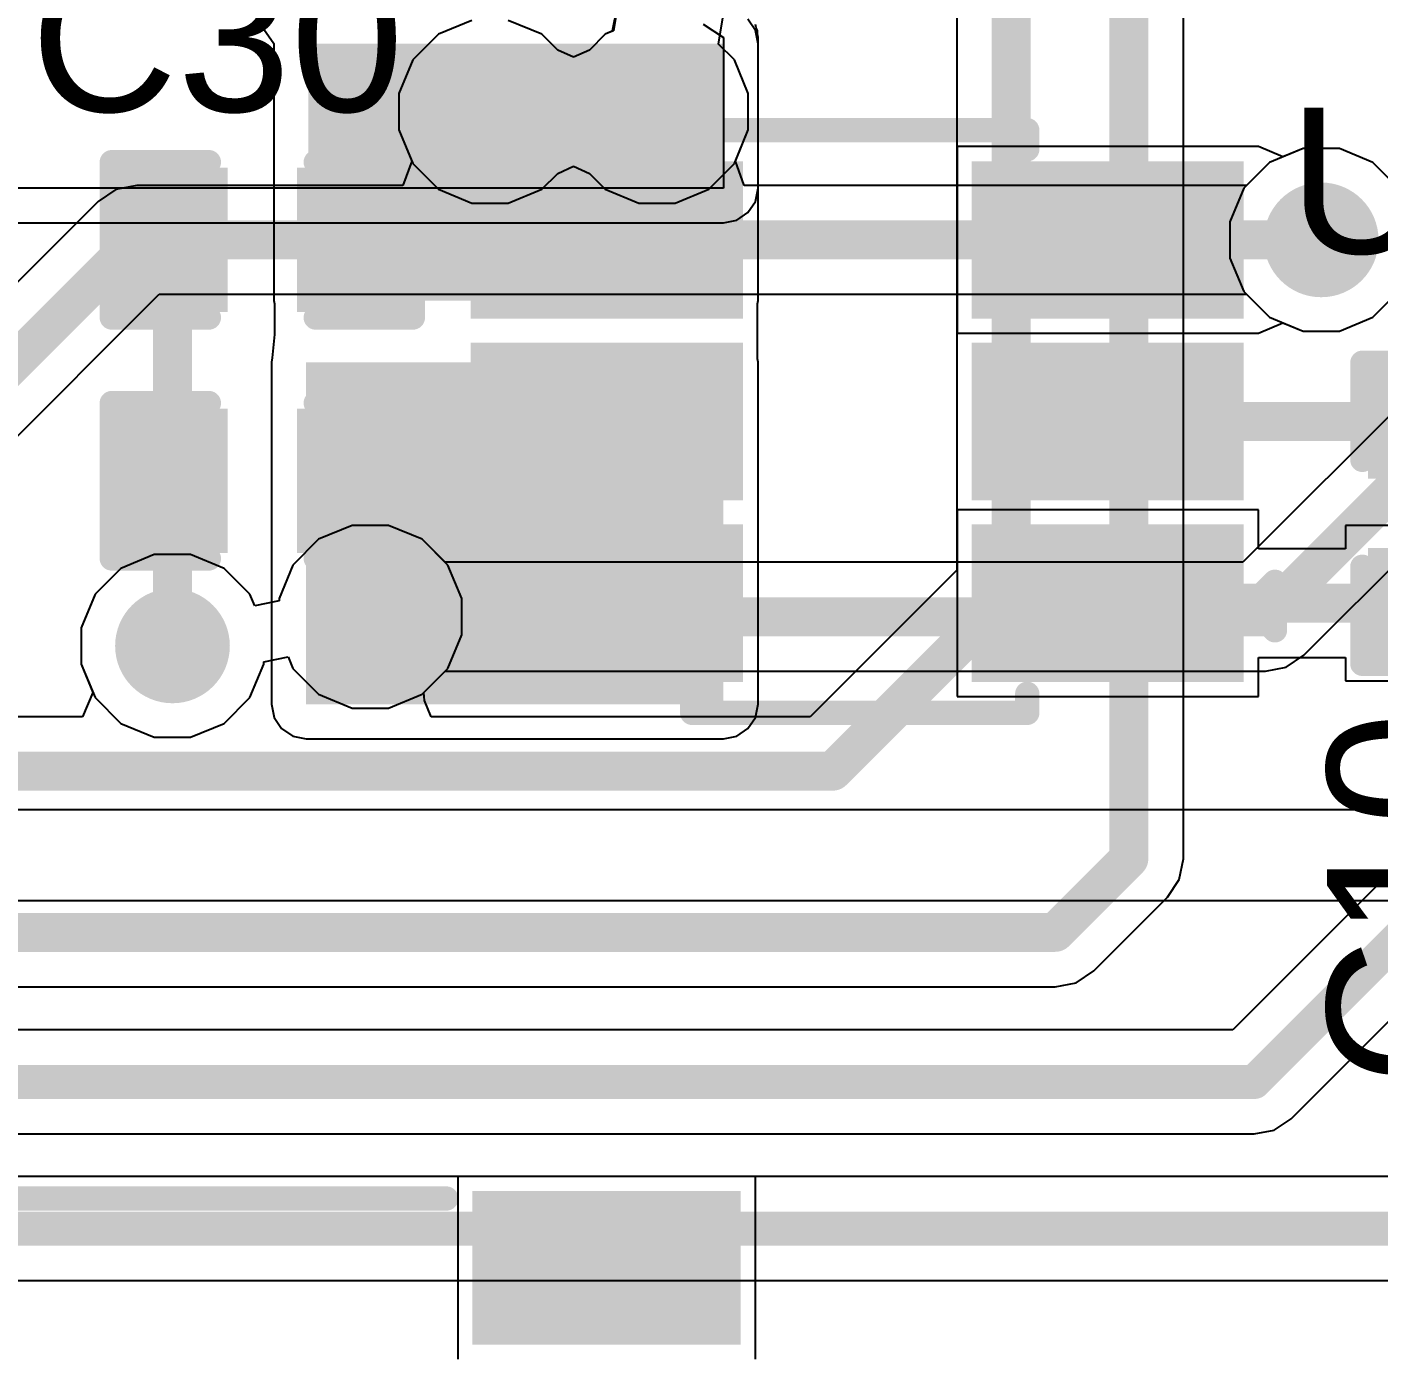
# Model space of a CAD drawing. Header units: inches. Extents: x -3 to 128, y -12 to 41.
# Drawn here: x 114.1 to 121.17, y 12.37 to 19.3 of the extents above; entities that cross this region are included whole.
import ezdxf

# ---------------------------------------------------------------- set-up
doc = ezdxf.new("R2010")
doc.units = ezdxf.units.IN
for name, color, linetype in [('Bottom Layer', 5, 'Continuous'), ('Layer 1', 16, 'Continuous'), ('Layer 2', 76, 'Continuous'), ('Top Layer', 1, 'Continuous'), ('Top Overlay', 2, 'Continuous'), ('Top Paste', 8, 'Continuous'), ('Top Solder', 216, 'Continuous'), ('Via Holes', 16, 'Continuous')]:
    doc.layers.add(name, color=color, linetype=linetype)
doc.styles.add('Arial', font='', dxfattribs={"height": 0.2})
doc.styles.get('Arial').set_extended_font_data('Arial')

msp = doc.modelspace()

# ---------------------------------------------------------------- hatches: boundary and pattern name
at = {"layer": 'Bottom Layer'}
h = msp.add_hatch(color=5, dxfattribs=at)
edge = h.paths.add_edge_path()
edge.add_arc((116.5259, 18.8587), 0.3, 0, 360)
h = msp.add_hatch(color=5, dxfattribs=at)
edge = h.paths.add_edge_path()
edge.add_arc((117.3981, 18.8587), 0.3, 0, 360)
h = msp.add_hatch(color=5, dxfattribs=at)
edge = h.paths.add_edge_path()
edge.add_arc((120.8721, 18.1883), 0.3, 0, 360)
h = msp.add_hatch(color=5, dxfattribs=at)
edge = h.paths.add_edge_path()
edge.add_arc((115.8995, 16.2171), 0.3, 0, 360)
h = msp.add_hatch(color=5, dxfattribs=at)
edge = h.paths.add_edge_path()
edge.add_arc((114.8645, 16.0647), 0.3, 0, 360)
at = {"layer": 'Layer 1'}
h = msp.add_hatch(color=16, dxfattribs=at)
edge = h.paths.add_edge_path()
edge.add_arc((116.5259, 18.8587), 0.3, 0, 360)
h = msp.add_hatch(color=16, dxfattribs=at)
edge = h.paths.add_edge_path()
edge.add_arc((117.3981, 18.8587), 0.3, 0, 360)
h = msp.add_hatch(color=16, dxfattribs=at)
edge = h.paths.add_edge_path()
edge.add_arc((120.8721, 18.1883), 0.3, 0, 360)
h = msp.add_hatch(color=16, dxfattribs=at)
edge = h.paths.add_edge_path()
edge.add_arc((115.8995, 16.2171), 0.3, 0, 360)
h = msp.add_hatch(color=16, dxfattribs=at)
edge = h.paths.add_edge_path()
edge.add_arc((114.8645, 16.0647), 0.3, 0, 360)
at = {"layer": 'Layer 2'}
h = msp.add_hatch(color=76, dxfattribs=at)
edge = h.paths.add_edge_path()
edge.add_arc((116.5259, 18.8587), 0.3, 0, 360)
h = msp.add_hatch(color=76, dxfattribs=at)
edge = h.paths.add_edge_path()
edge.add_arc((117.3981, 18.8587), 0.3, 0, 360)
h = msp.add_hatch(color=76, dxfattribs=at)
edge = h.paths.add_edge_path()
edge.add_arc((120.8721, 18.1883), 0.3, 0, 360)
h = msp.add_hatch(color=76, dxfattribs=at)
edge = h.paths.add_edge_path()
edge.add_arc((115.8995, 16.2171), 0.3, 0, 360)
h = msp.add_hatch(color=76, dxfattribs=at)
edge = h.paths.add_edge_path()
edge.add_arc((114.8645, 16.0647), 0.3, 0, 360)
at = {"layer": 'Top Layer'}
for points in [[(115.5757, 17.8708), (117.7459, 17.8708), (117.7459, 19.2143), (115.5757, 19.2143)], [(114.6359, 17.8708), (114.6359, 18.5058), (115.0931, 18.5058), (115.0931, 17.8708)], [(115.5757, 17.8708), (115.5757, 18.5058), (116.0329, 18.5058), (116.0329, 17.8708)], [(117.7459, 17.8783), (116.5259, 17.8783), (116.5259, 18.4983), (117.7459, 18.4983)], [(120.3659, 17.8783), (119.1459, 17.8783), (119.1459, 18.4983), (120.3659, 18.4983)], [(115.563, 15.7599), (117.7459, 15.7599), (117.7459, 17.5483), (115.563, 17.5483)], [(117.7459, 16.9283), (116.5259, 16.9283), (116.5259, 17.5483), (117.7459, 17.5483)], [(120.3659, 16.9283), (119.1459, 16.9283), (119.1459, 17.5483), (120.3659, 17.5483)], [(114.6359, 16.6108), (114.6359, 17.2458), (115.0931, 17.2458), (115.0931, 16.6108)], [(115.5757, 16.6108), (115.5757, 17.2458), (116.0329, 17.2458), (116.0329, 16.6108)], [(117.7459, 15.9783), (116.5259, 15.9783), (116.5259, 16.5983), (117.7459, 16.5983)], [(120.3659, 15.9783), (119.1459, 15.9783), (119.1459, 16.5983), (120.3659, 16.5983)], [(116.5351, 13.1115), (117.7351, 13.1115), (117.7351, 12.5115), (116.5351, 12.5115)]]:
    msp.add_hatch(color=1, dxfattribs=at).paths.add_polyline_path(points)
h = msp.add_hatch(color=1, dxfattribs=at)
edge = h.paths.add_edge_path()
edge.add_arc((116.5259, 18.8587), 0.3, 0, 360)
h = msp.add_hatch(color=1, dxfattribs=at)
edge = h.paths.add_edge_path()
edge.add_arc((117.3981, 18.8587), 0.3, 0, 360)
h = msp.add_hatch(color=1, dxfattribs=at)
edge = h.paths.add_edge_path()
edge.add_arc((120.8721, 18.1883), 0.3, 0, 360)
h = msp.add_hatch(color=1, dxfattribs=at)
edge = h.paths.add_edge_path()
edge.add_arc((115.8995, 16.2171), 0.3, 0, 360)
h = msp.add_hatch(color=1, dxfattribs=at)
edge = h.paths.add_edge_path()
edge.add_arc((114.8645, 16.0647), 0.3, 0, 360)
at = {"layer": 'Top Paste'}
for points in [[(114.6359, 17.8708), (114.6359, 18.5058), (115.0931, 18.5058), (115.0931, 17.8708)], [(115.5757, 17.8708), (115.5757, 18.5058), (116.0329, 18.5058), (116.0329, 17.8708)], [(117.7459, 17.8783), (116.5259, 17.8783), (116.5259, 18.4983), (117.7459, 18.4983)], [(120.3659, 17.8783), (119.1459, 17.8783), (119.1459, 18.4983), (120.3659, 18.4983)], [(117.7459, 16.9283), (116.5259, 16.9283), (116.5259, 17.5483), (117.7459, 17.5483)], [(120.3659, 16.9283), (119.1459, 16.9283), (119.1459, 17.5483), (120.3659, 17.5483)], [(114.6359, 16.6108), (114.6359, 17.2458), (115.0931, 17.2458), (115.0931, 16.6108)], [(115.5757, 16.6108), (115.5757, 17.2458), (116.0329, 17.2458), (116.0329, 16.6108)], [(117.7459, 15.9783), (116.5259, 15.9783), (116.5259, 16.5983), (117.7459, 16.5983)], [(120.3659, 15.9783), (119.1459, 15.9783), (119.1459, 16.5983), (120.3659, 16.5983)], [(116.5351, 13.1115), (117.7351, 13.1115), (117.7351, 12.5115), (116.5351, 12.5115)]]:
    msp.add_hatch(color=8, dxfattribs=at).paths.add_polyline_path(points)
at = {"layer": 'Top Solder'}
for points in [[(117.8475, 17.7767), (116.4243, 17.7767), (116.4243, 18.5999), (117.8475, 18.5999)], [(120.4675, 17.7767), (119.0443, 17.7767), (119.0443, 18.5999), (120.4675, 18.5999)], [(114.5759, 17.8108), (114.5759, 18.5658), (115.1531, 18.5658), (115.1531, 17.8108)], [(115.5157, 17.8108), (115.5157, 18.5658), (116.0929, 18.5658), (116.0929, 17.8108)], [(117.8475, 16.8267), (116.4243, 16.8267), (116.4243, 17.6499), (117.8475, 17.6499)], [(120.4675, 16.8267), (119.0443, 16.8267), (119.0443, 17.6499), (120.4675, 17.6499)], [(121.1164, 17.5167), (121.8714, 17.5167), (121.8714, 16.9395), (121.1164, 16.9395)], [(114.5759, 16.5508), (114.5759, 17.3058), (115.1531, 17.3058), (115.1531, 16.5508)], [(115.5157, 16.5508), (115.5157, 17.3058), (116.0929, 17.3058), (116.0929, 16.5508)], [(117.8475, 15.8767), (116.4243, 15.8767), (116.4243, 16.6999), (117.8475, 16.6999)], [(120.4675, 15.8767), (119.0443, 15.8767), (119.0443, 16.6999), (120.4675, 16.6999)], [(121.1164, 16.5769), (121.8714, 16.5769), (121.8714, 15.9997), (121.1164, 15.9997)], [(116.4335, 13.2131), (117.8367, 13.2131), (117.8367, 12.4099), (116.4335, 12.4099)]]:
    msp.add_hatch(color=216, dxfattribs=at).paths.add_polyline_path(points)
at = {"layer": 'Via Holes'}
h = msp.add_hatch(color=7, dxfattribs=at)
edge = h.paths.add_edge_path()
edge.add_arc((116.5259, 18.8587), 0.15, 0, 360)
h = msp.add_hatch(color=7, dxfattribs=at)
edge = h.paths.add_edge_path()
edge.add_arc((117.3981, 18.8587), 0.15, 0, 360)
h = msp.add_hatch(color=7, dxfattribs=at)
edge = h.paths.add_edge_path()
edge.add_arc((120.8721, 18.1883), 0.15, 0, 360)
h = msp.add_hatch(color=7, dxfattribs=at)
edge = h.paths.add_edge_path()
edge.add_arc((115.8995, 16.2171), 0.15, 0, 360)
h = msp.add_hatch(color=7, dxfattribs=at)
edge = h.paths.add_edge_path()
edge.add_arc((114.8645, 16.0647), 0.15, 0, 360)

# ---------------------------------------------------------------- linework, layer by layer
at = {"layer": 'Bottom Layer'}
for p, q in [((120.1512, 14.9516), (120.1512, 19.812)), ((118.9658, 19.4499), (118.9658, 16.4605)), ((117.1951, 19.4293), (117.1713, 19.282)), ((116.4308, 19.3365), (116.2552, 19.2638)), ((116.7965, 19.2638), (116.6209, 19.3365)), ((117.7203, 19.2123), (117.7441, 19.3596)), ((116.2552, 19.2638), (116.1208, 19.1294)), ((116.879, 19.1813), (116.7965, 19.2638)), ((117.1274, 19.2638), (117.0449, 19.1813)), ((117.1713, 19.282), (117.1274, 19.2638)), ((116.962, 19.1435), (116.879, 19.1813)), ((117.0449, 19.1813), (116.962, 19.1435)), ((117.8032, 19.1294), (117.7203, 19.2123)), ((116.1208, 19.1294), (116.0481, 18.9538)), ((117.8759, 18.9538), (117.8032, 19.1294)), ((116.0481, 18.9538), (116.0481, 18.7637)), ((117.8759, 18.7637), (117.8759, 18.9538)), ((116.0481, 18.7637), (116.1208, 18.5881)), ((117.8032, 18.5881), (117.8759, 18.7637)), ((120.7771, 18.6661), (120.6014, 18.5934)), ((120.9671, 18.6661), (120.7771, 18.6661)), ((121.1427, 18.5934), (120.9671, 18.6661)), ((116.1208, 18.5881), (116.2552, 18.4537)), ((116.7965, 18.4537), (116.879, 18.5362)), ((116.879, 18.5362), (116.962, 18.5739)), ((116.962, 18.5739), (117.0449, 18.5362)), ((117.0449, 18.5362), (117.1274, 18.4537)), ((117.6687, 18.4537), (117.8032, 18.5881)), ((120.6014, 18.5934), (120.467, 18.459)), ((121.2772, 18.459), (121.1427, 18.5934)), ((120.467, 18.459), (120.3943, 18.2834)), ((116.2552, 18.4537), (116.4308, 18.3809)), ((116.6209, 18.3809), (116.7965, 18.4537)), ((117.1274, 18.4537), (117.3031, 18.3809)), ((117.4931, 18.3809), (117.6687, 18.4537)), ((116.4308, 18.3809), (116.6209, 18.3809)), ((117.3031, 18.3809), (117.4931, 18.3809)), ((120.3943, 18.2834), (120.3943, 18.0933)), ((120.3943, 18.0933), (120.467, 17.9177)), ((120.467, 17.9177), (120.6014, 17.7833)), ((121.1427, 17.7833), (121.2772, 17.9177)), ((120.6014, 17.7833), (120.7771, 17.7105)), ((120.9671, 17.7105), (121.1427, 17.7833)), ((120.7771, 17.7105), (120.9671, 17.7105)), ((115.8045, 16.6949), (115.6288, 16.6222)), ((115.9945, 16.6949), (115.8045, 16.6949)), ((116.1701, 16.6222), (115.9945, 16.6949)), ((115.6288, 16.6222), (115.4944, 16.4878)), ((116.3046, 16.4878), (116.1701, 16.6222)), ((114.7694, 16.5425), (114.5938, 16.4697)), ((114.9595, 16.5425), (114.7694, 16.5425)), ((115.1351, 16.4697), (114.9595, 16.5425)), ((115.4944, 16.4878), (115.4217, 16.3122)), ((116.3773, 16.3122), (116.3046, 16.4878)), ((114.5938, 16.4697), (114.4594, 16.3353)), ((115.2695, 16.3353), (115.1351, 16.4697)), ((118.9658, 16.4605), (118.1992, 15.6939)), ((114.4594, 16.3353), (114.3867, 16.1597)), ((115.2947, 16.2745), (115.2695, 16.3353)), ((115.4217, 16.2998), (115.2947, 16.2745)), ((115.4217, 16.3122), (115.4217, 16.2998)), ((116.3773, 16.1221), (116.3773, 16.3122)), ((114.3867, 16.1597), (114.3867, 15.9696)), ((116.3046, 15.9465), (116.3773, 16.1221)), ((114.3867, 15.9696), (114.4482, 15.8209)), ((116.179, 15.8209), (116.3046, 15.9465)), ((114.4482, 15.8209), (114.3935, 15.6939)), ((116.1831, 15.7792), (116.179, 15.8209)), ((116.2168, 15.6939), (116.1831, 15.7792)), ((114.3935, 15.6939), (111.826, 15.6939)), ((118.1992, 15.6939), (116.2168, 15.6939)), ((120.1296, 14.8426), (120.1512, 14.9516)), ((120.1512, 14.9516), (120.1512, 14.9516)), ((121.2649, 14.911), (120.4097, 14.0558)), ((120.0678, 14.7502), (120.1296, 14.8426)), ((119.6823, 14.3647), (120.0678, 14.7502)), ((120.7146, 13.5916), (121.6494, 14.5264)), ((119.5899, 14.303), (119.6823, 14.3647)), ((119.4809, 14.2813), (119.5899, 14.303)), ((111.1087, 14.2813), (119.4809, 14.2813)), ((119.4809, 14.2813), (119.4809, 14.2813)), ((120.4097, 14.0558), (111.0492, 14.0558)), ((120.6264, 13.5327), (120.7146, 13.5916)), ((110.8588, 13.512), (120.5223, 13.512)), ((120.5223, 13.512), (120.6264, 13.5327)), ((122.3909, 13.2887), (106.0571, 13.2887)), ((105.9445, 12.7448), (122.5035, 12.7448))]:
    msp.add_line(p, q, dxfattribs=at)
for points in [[(119.2507, 16.3425, 0.2032, 0.2032, 0), (119.2507, 20.2156, 0.2032, 0.2032, 0)], [(119.8664, 14.9516, 0.2032, 0.2032, 0), (119.8664, 19.93, 0.2032, 0.2032, 0)], [(118.3172, 15.4091, 0.2032, 0.2032, 0), (119.2507, 16.3425, 0.2032, 0.2032, 0)], [(111.4351, 15.4091, 0.2032, 0.2032, 0), (118.3172, 15.4091, 0.2032, 0.2032, 0)], [(120.5223, 13.7839, 0.1778, 0.1778, 0), (121.7426, 15.0042, 0.1778, 0.1778, 0)], [(119.4809, 14.5661, 0.2032, 0.2032, 0), (119.8664, 14.9516, 0.2032, 0.2032, 0)], [(110.7179, 14.5661, 0.2032, 0.2032, 0), (119.4809, 14.5661, 0.2032, 0.2032, 0)], [(110.7937, 13.7839, 0.1778, 0.1778, 0), (120.5223, 13.7839, 0.1778, 0.1778, 0)], [(105.9444, 13.0167, 0.1778, 0.1778, 0), (122.5035, 13.0167, 0.1778, 0.1778, 0)]]:
    msp.add_lwpolyline(points, format="xyseb", dxfattribs=at)
for points in [[(119.1999, 16.3425, 0.1016, 0.1016, 1), (119.3015, 16.3425, 0.1016, 0.1016, 1)], [(119.1999, 16.3425, 0.1016, 0.1016, 1), (119.3015, 16.3425, 0.1016, 0.1016, 1)], [(118.2664, 15.4091, 0.1016, 0.1016, 1), (118.368, 15.4091, 0.1016, 0.1016, 1)], [(118.2664, 15.4091, 0.1016, 0.1016, 1), (118.368, 15.4091, 0.1016, 0.1016, 1)], [(119.8156, 14.9516, 0.1016, 0.1016, 1), (119.9172, 14.9516, 0.1016, 0.1016, 1)], [(119.8156, 14.9516, 0.1016, 0.1016, 1), (119.9172, 14.9516, 0.1016, 0.1016, 1)], [(119.4301, 14.5661, 0.1016, 0.1016, 1), (119.5317, 14.5661, 0.1016, 0.1016, 1)], [(119.4301, 14.5661, 0.1016, 0.1016, 1), (119.5317, 14.5661, 0.1016, 0.1016, 1)], [(120.4779, 13.7839, 0.0889, 0.0889, 1), (120.5668, 13.7839, 0.0889, 0.0889, 1)], [(120.4779, 13.7839, 0.0889, 0.0889, 1), (120.5668, 13.7839, 0.0889, 0.0889, 1)]]:
    msp.add_lwpolyline(points, format="xyseb", close=True, dxfattribs=at)
at = {"layer": 'Layer 1'}
for p, q in [((117.1881, 19.3993), (117.1647, 19.2792)), ((116.4308, 19.3365), (116.2552, 19.2638)), ((116.7965, 19.2638), (116.6209, 19.3365)), ((117.7203, 19.2123), (117.7441, 19.3596)), ((116.2552, 19.2638), (116.1208, 19.1294)), ((116.879, 19.1813), (116.7965, 19.2638)), ((117.1274, 19.2638), (117.0449, 19.1813)), ((117.1647, 19.2792), (117.1274, 19.2638)), ((116.962, 19.1435), (116.879, 19.1813)), ((117.0449, 19.1813), (116.962, 19.1435)), ((117.8032, 19.1294), (117.7203, 19.2123)), ((116.1208, 19.1294), (116.0481, 18.9538)), ((117.8759, 18.9538), (117.8032, 19.1294)), ((116.0481, 18.9538), (116.0481, 18.7637)), ((117.8759, 18.7637), (117.8759, 18.9538)), ((116.0481, 18.7637), (116.1158, 18.6002)), ((117.8082, 18.6002), (117.8759, 18.7637)), ((120.7771, 18.6661), (120.6014, 18.5934)), ((120.9671, 18.6661), (120.7771, 18.6661)), ((121.1427, 18.5934), (120.9671, 18.6661)), ((116.1158, 18.6002), (116.0697, 18.4732)), ((117.8542, 18.4732), (117.8082, 18.6002)), ((120.6014, 18.5934), (120.4813, 18.4732)), ((121.2772, 18.459), (121.1427, 18.5934)), ((114.6775, 18.4732), (114.5685, 18.4515)), ((116.0697, 18.4732), (114.6775, 18.4732)), ((114.6775, 18.4732), (114.6775, 18.4732)), ((120.4813, 18.4732), (117.8542, 18.4732)), ((114.476, 18.3898), (112.5802, 16.4939)), ((114.5685, 18.4515), (114.476, 18.3898)), ((114.476, 18.3898), (114.476, 18.3898)), ((112.8996, 16.0076), (114.7955, 17.9035)), ((114.7955, 17.9035), (120.4813, 17.9035)), ((120.4813, 17.9035), (120.6014, 17.7833)), ((121.1427, 17.7833), (121.2772, 17.9177)), ((120.6014, 17.7833), (120.7771, 17.7105)), ((120.9671, 17.7105), (121.1427, 17.7833)), ((120.7771, 17.7105), (120.9671, 17.7105)), ((121.4578, 17.4971), (120.4627, 16.502)), ((120.7821, 16.0157), (121.9441, 17.1776)), ((115.8045, 16.6949), (115.6288, 16.6222)), ((115.9945, 16.6949), (115.8045, 16.6949)), ((116.1701, 16.6222), (115.9945, 16.6949)), ((115.6288, 16.6222), (115.4944, 16.4878)), ((116.2903, 16.502), (116.1701, 16.6222)), ((114.7694, 16.5425), (114.5938, 16.4697)), ((114.9595, 16.5425), (114.7694, 16.5425)), ((115.1351, 16.4697), (114.9595, 16.5425)), ((115.4944, 16.4878), (115.4217, 16.3122)), ((120.4627, 16.502), (116.2903, 16.502)), ((114.5938, 16.4697), (114.4594, 16.3353)), ((115.2695, 16.3353), (115.1351, 16.4697)), ((114.4594, 16.3353), (114.3867, 16.1597)), ((115.2947, 16.2745), (115.2695, 16.3353)), ((115.4217, 16.2998), (115.2947, 16.2745)), ((115.4217, 16.3122), (115.4217, 16.2998)), ((114.3867, 16.1597), (114.3867, 15.9696)), ((115.3423, 15.982), (115.4693, 16.0073)), ((115.3423, 15.9696), (115.3423, 15.982)), ((115.4693, 16.0073), (115.4944, 15.9465)), ((120.6897, 15.954), (120.7821, 16.0157)), ((114.3867, 15.9696), (114.4594, 15.794)), ((115.2695, 15.794), (115.3423, 15.9696)), ((115.4944, 15.9465), (115.6288, 15.8121)), ((116.1701, 15.8121), (116.2903, 15.9323)), ((116.2903, 15.9323), (120.5807, 15.9323)), ((120.5807, 15.9323), (120.6897, 15.954)), ((120.5807, 15.9323), (120.5807, 15.9323)), ((114.4594, 15.794), (114.5938, 15.6596)), ((115.1351, 15.6596), (115.2695, 15.794)), ((115.6288, 15.8121), (115.8045, 15.7393)), ((115.9945, 15.7393), (116.1701, 15.8121)), ((115.8045, 15.7393), (115.9945, 15.7393)), ((114.5938, 15.6596), (114.7694, 15.5869)), ((114.9595, 15.5869), (115.1351, 15.6596)), ((114.7694, 15.5869), (114.9595, 15.5869))]:
    msp.add_line(p, q, dxfattribs=at)
for points in [[(112.6982, 16.2091, 0.2032, 0.2032, 0), (114.6775, 18.1883, 0.2032, 0.2032, 0)], [(114.6775, 18.1883, 0.2032, 0.2032, 0), (120.8721, 18.1883, 0.2032, 0.2032, 0)], [(120.5807, 16.2171, 0.2032, 0.2032, 0), (121.7426, 17.3791, 0.2032, 0.2032, 0)], [(115.8995, 16.2171, 0.2032, 0.2032, 0), (120.5807, 16.2171, 0.2032, 0.2032, 0)]]:
    msp.add_lwpolyline(points, format="xyseb", dxfattribs=at)
for points in [[(114.6267, 18.1883, 0.1016, 0.1016, 1), (114.7283, 18.1883, 0.1016, 0.1016, 1)], [(114.6267, 18.1883, 0.1016, 0.1016, 1), (114.7283, 18.1883, 0.1016, 0.1016, 1)], [(120.8213, 18.1883, 0.1016, 0.1016, 1), (120.9229, 18.1883, 0.1016, 0.1016, 1)], [(115.8487, 16.2171, 0.1016, 0.1016, 1), (115.9503, 16.2171, 0.1016, 0.1016, 1)], [(120.5299, 16.2171, 0.1016, 0.1016, 1), (120.6315, 16.2171, 0.1016, 0.1016, 1)], [(120.5299, 16.2171, 0.1016, 0.1016, 1), (120.6315, 16.2171, 0.1016, 0.1016, 1)]]:
    msp.add_lwpolyline(points, format="xyseb", close=True, dxfattribs=at)
at = {"layer": 'Layer 2'}
for p, q in [((117.6403, 19.3166), (117.7459, 19.246)), ((117.9168, 19.2979), (117.9133, 19.3154)), ((117.7459, 19.246), (117.7459, 18.459)), ((117.9237, 19.2814), (117.9168, 19.2979)), ((117.9237, 19.2636), (117.9237, 19.2814)), ((117.9271, 19.246), (117.9237, 19.2636)), ((117.9271, 18.459), (117.9271, 19.246)), ((120.7771, 18.6661), (120.6014, 18.5934)), ((120.9671, 18.6661), (120.7771, 18.6661)), ((121.1427, 18.5934), (120.9671, 18.6661)), ((120.6014, 18.5934), (120.467, 18.459)), ((121.2772, 18.459), (121.1427, 18.5934)), ((117.7459, 18.459), (110.8556, 18.459)), ((117.9133, 18.3896), (117.9271, 18.459)), ((120.467, 18.459), (120.3943, 18.2834)), ((117.874, 18.3308), (117.9133, 18.3896)), ((117.8152, 18.2915), (117.874, 18.3308)), ((111.257, 18.2777), (117.7459, 18.2777)), ((117.7459, 18.2777), (117.8152, 18.2915)), ((120.3943, 18.2834), (120.3943, 18.0933)), ((120.3943, 18.0933), (120.467, 17.9177)), ((120.467, 17.9177), (120.6014, 17.7833)), ((121.1427, 17.7833), (121.2772, 17.9177)), ((120.6014, 17.7833), (120.7771, 17.7105)), ((120.9671, 17.7105), (121.1427, 17.7833)), ((120.7771, 17.7105), (120.9671, 17.7105)), ((115.8045, 16.6949), (115.6288, 16.6222)), ((115.9945, 16.6949), (115.8045, 16.6949)), ((116.1701, 16.6222), (115.9945, 16.6949)), ((115.6288, 16.6222), (115.4944, 16.4878)), ((116.3046, 16.4878), (116.1701, 16.6222)), ((114.7694, 16.5425), (114.5938, 16.4697)), ((114.9595, 16.5425), (114.7694, 16.5425)), ((115.1351, 16.4697), (114.9595, 16.5425)), ((115.4944, 16.4878), (115.4217, 16.3122)), ((116.3773, 16.3122), (116.3046, 16.4878)), ((114.5938, 16.4697), (114.4594, 16.3353)), ((115.2695, 16.3353), (115.1351, 16.4697)), ((114.4594, 16.3353), (114.3867, 16.1597)), ((115.2947, 16.2745), (115.2695, 16.3353)), ((115.4217, 16.2998), (115.2947, 16.2745)), ((115.4217, 16.3122), (115.4217, 16.2998)), ((116.3773, 16.1221), (116.3773, 16.3122)), ((114.3867, 16.1597), (114.3867, 15.9696)), ((116.3046, 15.9465), (116.3773, 16.1221)), ((115.3423, 15.982), (115.4693, 16.0073)), ((115.3423, 15.9696), (115.3423, 15.982)), ((115.4693, 16.0073), (115.4944, 15.9465)), ((114.3867, 15.9696), (114.4594, 15.794)), ((115.2695, 15.794), (115.3423, 15.9696)), ((115.4944, 15.9465), (115.6288, 15.8121)), ((116.1701, 15.8121), (116.3046, 15.9465)), ((114.4594, 15.794), (114.5938, 15.6596)), ((115.1351, 15.6596), (115.2695, 15.794)), ((115.6288, 15.8121), (115.8045, 15.7393)), ((115.9945, 15.7393), (116.1701, 15.8121)), ((115.8045, 15.7393), (115.9945, 15.7393)), ((114.5938, 15.6596), (114.7694, 15.5869)), ((114.9595, 15.5869), (115.1351, 15.6596)), ((114.7694, 15.5869), (114.9595, 15.5869))]:
    msp.add_line(p, q, dxfattribs=at)
at = {"layer": 'Top Layer'}
for p, q in [((115.3064, 19.3425), (115.3946, 19.2155)), ((117.9133, 19.2837), (117.874, 19.3425)), ((117.9271, 19.2143), (117.9133, 19.2837)), ((115.3946, 19.2155), (115.3944, 19.2143)), ((115.3944, 19.2143), (115.3944, 17.8708)), ((117.9271, 17.8708), (117.9271, 19.2143)), ((120.5437, 18.6761), (118.9681, 18.6761)), ((118.9681, 18.6761), (118.9681, 17.7005)), ((120.6707, 18.6221), (120.5437, 18.6761)), ((120.5437, 18.6761), (120.5437, 18.6761)), ((120.7771, 18.6661), (120.6707, 18.6221)), ((120.9671, 18.6661), (120.7771, 18.6661)), ((121.1427, 18.5934), (120.9671, 18.6661)), ((121.2772, 18.459), (121.1427, 18.5934)), ((121.1427, 17.7833), (121.2772, 17.9177)), ((115.3944, 17.8708), (115.3979, 17.8533)), ((115.3979, 17.8533), (115.3979, 17.693)), ((117.9237, 17.8533), (117.9271, 17.8708)), ((117.9237, 17.5659), (117.9237, 17.8533)), ((120.5437, 17.7005), (120.6707, 17.7546)), ((120.6707, 17.7546), (120.7771, 17.7105)), ((120.9671, 17.7105), (121.1427, 17.7833)), ((115.3979, 17.693), (115.3862, 17.5709)), ((115.3979, 17.693), (115.3979, 17.693)), ((118.9681, 17.7005), (120.5437, 17.7005)), ((120.5437, 17.7005), (120.5437, 17.7005)), ((120.7771, 17.7105), (120.9671, 17.7105)), ((115.3862, 17.5709), (115.3817, 17.5483)), ((115.3817, 17.5483), (115.3817, 15.7599)), ((117.9271, 17.5483), (117.9237, 17.5659)), ((117.9271, 15.7599), (117.9271, 17.5483)), ((120.5437, 16.7761), (118.9681, 16.7761)), ((118.9681, 16.7761), (118.9681, 15.8005)), ((120.5437, 16.5732), (120.5437, 16.7761)), ((121.9892, 16.6947), (120.9986, 16.6947)), ((120.9986, 16.6947), (120.9986, 16.5732)), ((120.9986, 16.5732), (120.5437, 16.5732)), ((120.5437, 15.8005), (120.5437, 16.0035)), ((120.5437, 16.0035), (120.9986, 16.0035)), ((120.9986, 16.0035), (120.9986, 15.8819)), ((120.9986, 15.8819), (121.9892, 15.8819)), ((118.9681, 15.8005), (120.5437, 15.8005)), ((115.3817, 15.7599), (115.3955, 15.6906)), ((117.9133, 15.6906), (117.9271, 15.7599)), ((115.3955, 15.6906), (115.4348, 15.6318)), ((115.4348, 15.6318), (115.4936, 15.5925)), ((117.8152, 15.5925), (117.874, 15.6318)), ((117.874, 15.6318), (117.9133, 15.6906)), ((115.4936, 15.5925), (115.563, 15.5787)), ((115.563, 15.5787), (117.7459, 15.5787)), ((117.7459, 15.5787), (117.8152, 15.5925)), ((121.3097, 15.2074), (113.0039, 15.2074)), ((112.3338, 14.7336), (121.3376, 14.7336)), ((117.9129, 13.2893), (116.3573, 13.2893)), ((116.3573, 13.2893), (116.3573, 12.3337)), ((117.9129, 12.3337), (117.9129, 13.2893))]:
    msp.add_line(p, q, dxfattribs=at)
for points in [[(114.8645, 16.9283, 0.2032, 0.2032, 0), (114.8645, 18.1883, 0.2032, 0.2032, 0)], [(119.7559, 18.1883, 0.2032, 0.2032, 0), (120.8721, 18.1883, 0.2032, 0.2032, 0)], [(119.7559, 17.2383, 0.2032, 0.2032, 0), (122.6053, 17.2383, 0.2032, 0.2032, 0)], [(114.8645, 16.0647, 0.2032, 0.2032, 0), (114.8645, 16.9283, 0.2032, 0.2032, 0)], [(119.7559, 16.2883, 0.2032, 0.2032, 0), (121.4939, 16.2883, 0.2032, 0.2032, 0)], [(114.8645, 15.9885, 0.2032, 0.2032, 0), (114.8645, 16.0647, 0.2032, 0.2032, 0)]]:
    msp.add_lwpolyline(points, format="xyseb", dxfattribs=at)
for points in [[(114.8137, 18.1883, 0.1016, 0.1016, 1), (114.9153, 18.1883, 0.1016, 0.1016, 1)], [(119.7051, 18.1883, 0.1016, 0.1016, 1), (119.8067, 18.1883, 0.1016, 0.1016, 1)], [(120.8213, 18.1883, 0.1016, 0.1016, 1), (120.9229, 18.1883, 0.1016, 0.1016, 1)], [(119.7051, 17.2383, 0.1016, 0.1016, 1), (119.8067, 17.2383, 0.1016, 0.1016, 1)], [(114.8137, 16.9283, 0.1016, 0.1016, 1), (114.9153, 16.9283, 0.1016, 0.1016, 1)], [(114.8137, 16.9283, 0.1016, 0.1016, 1), (114.9153, 16.9283, 0.1016, 0.1016, 1)], [(119.7051, 16.2883, 0.1016, 0.1016, 1), (119.8067, 16.2883, 0.1016, 0.1016, 1)], [(114.8137, 16.0647, 0.1016, 0.1016, 1), (114.9153, 16.0647, 0.1016, 0.1016, 1)], [(114.8137, 16.0647, 0.1016, 0.1016, 1), (114.9153, 16.0647, 0.1016, 0.1016, 1)], [(114.8137, 15.9885, 0.1016, 0.1016, 1), (114.9153, 15.9885, 0.1016, 0.1016, 1)]]:
    msp.add_lwpolyline(points, format="xyseb", close=True, dxfattribs=at)
at = {"layer": 'Top Overlay'}
for points in [[(117.5823, 18.6623, 0.127, 0.127, 0), (117.5823, 18.7623, 0.127, 0.127, 0)], [(117.5823, 18.7623, 0.127, 0.127, 0), (119.3349, 18.7623, 0.127, 0.127, 0)], [(119.3349, 18.6623, 0.127, 0.127, 0), (119.3349, 18.7623, 0.127, 0.127, 0)], [(114.547, 18.5947, 0.127, 0.127, 0), (115.055, 18.5947, 0.127, 0.127, 0)], [(114.547, 17.7819, 0.127, 0.127, 0), (114.547, 18.5947, 0.127, 0.127, 0)], [(115.6138, 18.5947, 0.127, 0.127, 0), (116.1218, 18.5947, 0.127, 0.127, 0)], [(116.1218, 17.7819, 0.127, 0.127, 0), (116.1218, 18.5947, 0.127, 0.127, 0)], [(114.547, 17.7819, 0.127, 0.127, 0), (115.055, 17.7819, 0.127, 0.127, 0)], [(115.6138, 17.7819, 0.127, 0.127, 0), (116.1218, 17.7819, 0.127, 0.127, 0)], [(121.0875, 17.0376, 0.127, 0.127, 0), (121.0875, 17.5456, 0.127, 0.127, 0)], [(121.0875, 17.5456, 0.127, 0.127, 0), (121.9003, 17.5456, 0.127, 0.127, 0)], [(114.547, 17.3347, 0.127, 0.127, 0), (115.055, 17.3347, 0.127, 0.127, 0)], [(114.547, 16.5219, 0.127, 0.127, 0), (114.547, 17.3347, 0.127, 0.127, 0)], [(115.6138, 17.3347, 0.127, 0.127, 0), (116.1218, 17.3347, 0.127, 0.127, 0)], [(116.1218, 16.5219, 0.127, 0.127, 0), (116.1218, 17.3347, 0.127, 0.127, 0)], [(114.547, 16.5219, 0.127, 0.127, 0), (115.055, 16.5219, 0.127, 0.127, 0)], [(115.6138, 16.5219, 0.127, 0.127, 0), (116.1218, 16.5219, 0.127, 0.127, 0)], [(121.0875, 15.9708, 0.127, 0.127, 0), (121.0875, 16.4788, 0.127, 0.127, 0)], [(120.5033, 16.2731, 0.127, 0.127, 0), (120.6303, 16.4001, 0.127, 0.127, 0)], [(120.6303, 16.1461, 0.127, 0.127, 0), (120.6303, 16.4001, 0.127, 0.127, 0)], [(120.5033, 16.2731, 0.127, 0.127, 0), (120.6303, 16.1461, 0.127, 0.127, 0)], [(121.0875, 15.9708, 0.127, 0.127, 0), (121.9003, 15.9708, 0.127, 0.127, 0)], [(117.5823, 15.7143, 0.127, 0.127, 0), (117.5823, 15.8143, 0.127, 0.127, 0)], [(119.3349, 15.7143, 0.127, 0.127, 0), (119.3349, 15.8143, 0.127, 0.127, 0)], [(117.5823, 15.7143, 0.127, 0.127, 0), (119.3349, 15.7143, 0.127, 0.127, 0)], [(111.6737, 13.1743, 0.127, 0.127, 0), (116.2965, 13.1743, 0.127, 0.127, 0)]]:
    msp.add_lwpolyline(points, format="xyseb", dxfattribs=at)
for points in [[(117.5505, 18.7623, 0.0635, 0.0635, 1), (117.614, 18.7623, 0.0635, 0.0635, 1)], [(117.5505, 18.7623, 0.0635, 0.0635, 1), (117.614, 18.7623, 0.0635, 0.0635, 1)], [(119.3031, 18.7623, 0.0635, 0.0635, 1), (119.3666, 18.7623, 0.0635, 0.0635, 1)], [(119.3031, 18.7623, 0.0635, 0.0635, 1), (119.3666, 18.7623, 0.0635, 0.0635, 1)], [(117.5505, 18.6623, 0.0635, 0.0635, 1), (117.614, 18.6623, 0.0635, 0.0635, 1)], [(119.3031, 18.6623, 0.0635, 0.0635, 1), (119.3666, 18.6623, 0.0635, 0.0635, 1)], [(114.5152, 18.5947, 0.0635, 0.0635, 1), (114.5787, 18.5947, 0.0635, 0.0635, 1)], [(114.5152, 18.5947, 0.0635, 0.0635, 1), (114.5787, 18.5947, 0.0635, 0.0635, 1)], [(115.0232, 18.5947, 0.0635, 0.0635, 1), (115.0867, 18.5947, 0.0635, 0.0635, 1)], [(115.582, 18.5947, 0.0635, 0.0635, 1), (115.6455, 18.5947, 0.0635, 0.0635, 1)], [(116.09, 18.5947, 0.0635, 0.0635, 1), (116.1535, 18.5947, 0.0635, 0.0635, 1)], [(116.09, 18.5947, 0.0635, 0.0635, 1), (116.1535, 18.5947, 0.0635, 0.0635, 1)], [(114.5152, 17.7819, 0.0635, 0.0635, 1), (114.5787, 17.7819, 0.0635, 0.0635, 1)], [(114.5152, 17.7819, 0.0635, 0.0635, 1), (114.5787, 17.7819, 0.0635, 0.0635, 1)], [(115.0232, 17.7819, 0.0635, 0.0635, 1), (115.0867, 17.7819, 0.0635, 0.0635, 1)], [(115.582, 17.7819, 0.0635, 0.0635, 1), (115.6455, 17.7819, 0.0635, 0.0635, 1)], [(116.09, 17.7819, 0.0635, 0.0635, 1), (116.1535, 17.7819, 0.0635, 0.0635, 1)], [(116.09, 17.7819, 0.0635, 0.0635, 1), (116.1535, 17.7819, 0.0635, 0.0635, 1)], [(121.0557, 17.5456, 0.0635, 0.0635, 1), (121.1192, 17.5456, 0.0635, 0.0635, 1)], [(121.0557, 17.5456, 0.0635, 0.0635, 1), (121.1192, 17.5456, 0.0635, 0.0635, 1)], [(114.5152, 17.3347, 0.0635, 0.0635, 1), (114.5787, 17.3347, 0.0635, 0.0635, 1)], [(114.5152, 17.3347, 0.0635, 0.0635, 1), (114.5787, 17.3347, 0.0635, 0.0635, 1)], [(115.0232, 17.3347, 0.0635, 0.0635, 1), (115.0867, 17.3347, 0.0635, 0.0635, 1)], [(115.582, 17.3347, 0.0635, 0.0635, 1), (115.6455, 17.3347, 0.0635, 0.0635, 1)], [(116.09, 17.3347, 0.0635, 0.0635, 1), (116.1535, 17.3347, 0.0635, 0.0635, 1)], [(116.09, 17.3347, 0.0635, 0.0635, 1), (116.1535, 17.3347, 0.0635, 0.0635, 1)], [(121.0557, 17.0376, 0.0635, 0.0635, 1), (121.1192, 17.0376, 0.0635, 0.0635, 1)], [(114.5152, 16.5219, 0.0635, 0.0635, 1), (114.5787, 16.5219, 0.0635, 0.0635, 1)], [(114.5152, 16.5219, 0.0635, 0.0635, 1), (114.5787, 16.5219, 0.0635, 0.0635, 1)], [(115.0232, 16.5219, 0.0635, 0.0635, 1), (115.0867, 16.5219, 0.0635, 0.0635, 1)], [(115.582, 16.5219, 0.0635, 0.0635, 1), (115.6455, 16.5219, 0.0635, 0.0635, 1)], [(116.09, 16.5219, 0.0635, 0.0635, 1), (116.1535, 16.5219, 0.0635, 0.0635, 1)], [(116.09, 16.5219, 0.0635, 0.0635, 1), (116.1535, 16.5219, 0.0635, 0.0635, 1)], [(121.0557, 16.4788, 0.0635, 0.0635, 1), (121.1192, 16.4788, 0.0635, 0.0635, 1)], [(120.5985, 16.4001, 0.0635, 0.0635, 1), (120.662, 16.4001, 0.0635, 0.0635, 1)], [(120.5985, 16.4001, 0.0635, 0.0635, 1), (120.662, 16.4001, 0.0635, 0.0635, 1)], [(120.4715, 16.2731, 0.0635, 0.0635, 1), (120.535, 16.2731, 0.0635, 0.0635, 1)], [(120.4715, 16.2731, 0.0635, 0.0635, 1), (120.535, 16.2731, 0.0635, 0.0635, 1)], [(120.5985, 16.1461, 0.0635, 0.0635, 1), (120.662, 16.1461, 0.0635, 0.0635, 1)], [(120.5985, 16.1461, 0.0635, 0.0635, 1), (120.662, 16.1461, 0.0635, 0.0635, 1)], [(121.0557, 15.9708, 0.0635, 0.0635, 1), (121.1192, 15.9708, 0.0635, 0.0635, 1)], [(121.0557, 15.9708, 0.0635, 0.0635, 1), (121.1192, 15.9708, 0.0635, 0.0635, 1)], [(117.5505, 15.8143, 0.0635, 0.0635, 1), (117.614, 15.8143, 0.0635, 0.0635, 1)], [(119.3031, 15.8143, 0.0635, 0.0635, 1), (119.3666, 15.8143, 0.0635, 0.0635, 1)], [(117.5505, 15.7143, 0.0635, 0.0635, 1), (117.614, 15.7143, 0.0635, 0.0635, 1)], [(117.5505, 15.7143, 0.0635, 0.0635, 1), (117.614, 15.7143, 0.0635, 0.0635, 1)], [(119.3031, 15.7143, 0.0635, 0.0635, 1), (119.3666, 15.7143, 0.0635, 0.0635, 1)], [(119.3031, 15.7143, 0.0635, 0.0635, 1), (119.3666, 15.7143, 0.0635, 0.0635, 1)], [(116.2648, 13.1743, 0.0635, 0.0635, 1), (116.3283, 13.1743, 0.0635, 0.0635, 1)]]:
    msp.add_lwpolyline(points, format="xyseb", close=True, dxfattribs=at)

# ---------------------------------------------------------------- texts
at = {"layer": 'Top Overlay', "style": 'Arial'}
for s, p in [('C30', (114.1218, 18.8589)), ('U4', (120.7014, 18.1175))]:
    msp.add_text(s, height=0.762, dxfattribs=at).set_placement(p)
msp.add_text('C10', height=0.762, rotation=90, dxfattribs=at).set_placement((121.6652, 13.7664))

doc.saveas('drawing.dxf')
